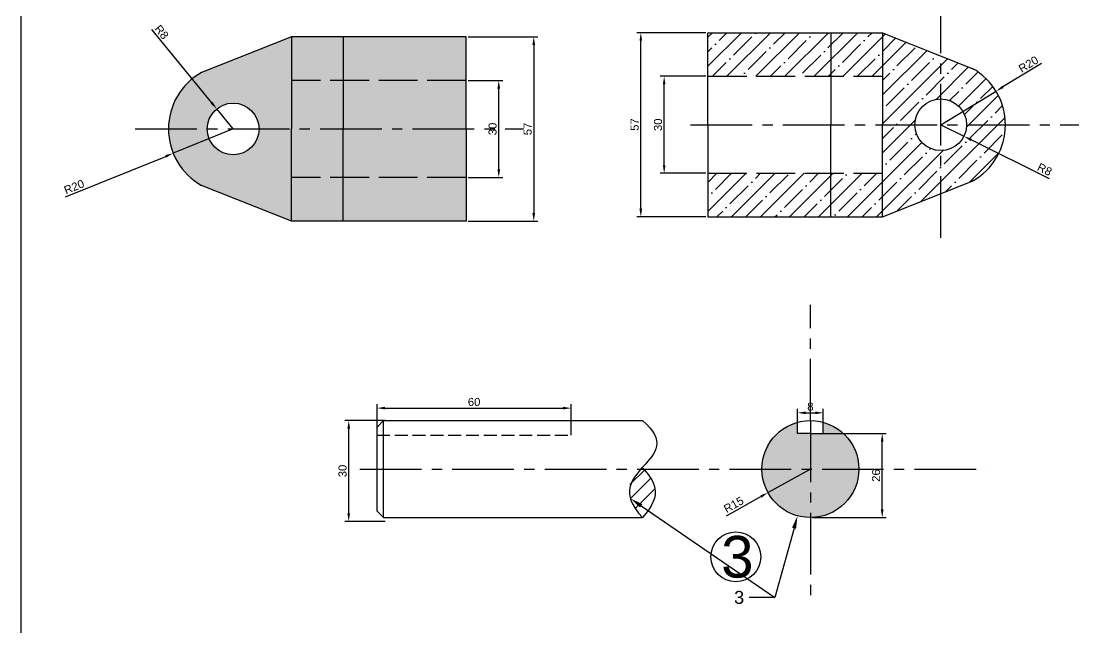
# Model space of a CAD drawing. Header units: millimetres. Extents: x 20 to 1282, y 516 to 1131.
# Drawn here: x 20 to 348.8, y 750 to 937.7 of the extents above; entities that cross this region are included whole.
import ezdxf
from ezdxf import colors
from ezdxf.entities.mleader import LeaderData, LeaderLine
from ezdxf.math import Vec2, Vec3

# ---------------------------------------------------------------- set-up
doc = ezdxf.new("R2010")
doc.units = ezdxf.units.MM
for name, pattern in [('ACAD_ISO02W100', [15, 12, -3]), ('CENTER2', [28.575, 19.05, -3.175, 3.175, -3.175]), ('JIS_02_4.0', [5.5, 4, -1.5])]:
    doc.linetypes.add(name, pattern=pattern)
doc.layers.get('Defpoints').update_dxf_attribs({"color": 6})
doc.layers.add('Layer1', color=50, linetype='Continuous')
doc.styles.get("Standard").update_dxf_attribs({"font": 'arial.ttf'})
doc.dimstyles.new('ISO-25', dxfattribs={"dimtxt": 2.5, "dimasz": 2.5, "dimexe": 1.25, "dimexo": 0.625, "dimtad": 1, "dimtxsty": 'Standard', "dimcen": 2.5, "dimadec": 0, "dimazin": 0, "dimtfac": 1, "dimtmove": 0, "dimatfit": 3, "dimfxl": 1, "dimarcsym": 0})

# ---------------------------------------------------------------- blocks, each defined once
blk = doc.blocks.new('*D9')
at = {"color": 0, "linetype": 'ByBlock', "lineweight": -2, "transparency": 16777216}
for p, q in [((231.65, 934.15), (210.3, 934.15)), ((211.55, 879.65), (211.55, 931.65)), ((231.65, 877.15), (210.3, 877.15))]:
    blk.add_line(p, q, dxfattribs=at)
at = {"color": 0, "linetype": 'ByBlock', "transparency": 16777216}
for points in [[(211.13, 931.65), (211.96, 931.65), (211.55, 934.15)], [(211.13, 879.65), (211.96, 879.65), (211.55, 877.15)]]:
    blk.add_solid(points, dxfattribs=at)
at = {"layer": 'Defpoints', "color": 0, "linetype": 'ByBlock', "transparency": 16777216}
for p in [(211.55, 934.15), (232.28, 934.15), (232.28, 877.15)]:
    blk.add_point(p, dxfattribs=at)
at = {"color": 0, "linetype": 'ByBlock', "transparency": 16777216, "insert": (209.65, 905.72), "char_height": 2.5, "attachment_point": 5, "rotation": 90}
blk.add_mtext('57', dxfattribs=at)
blk = doc.blocks.new('*D10')
at = {"color": 0, "linetype": 'ByBlock', "lineweight": -2, "transparency": 16777216}
for p, q in [((231.65, 920.65), (217.52, 920.65)), ((218.77, 893.15), (218.77, 918.15)), ((231.65, 890.65), (217.52, 890.65))]:
    blk.add_line(p, q, dxfattribs=at)
at = {"color": 0, "linetype": 'ByBlock', "transparency": 16777216}
for points in [[(218.36, 918.15), (219.19, 918.15), (218.77, 920.65)], [(218.36, 893.15), (219.19, 893.15), (218.77, 890.65)]]:
    blk.add_solid(points, dxfattribs=at)
at = {"layer": 'Defpoints', "color": 0, "linetype": 'ByBlock', "transparency": 16777216}
for p in [(218.77, 920.65), (232.28, 920.65), (232.28, 890.65)]:
    blk.add_point(p, dxfattribs=at)
at = {"color": 0, "linetype": 'ByBlock', "transparency": 16777216, "insert": (216.87, 905.65), "char_height": 2.5, "attachment_point": 5, "rotation": 90}
blk.add_mtext('30', dxfattribs=at)
blk = doc.blocks.new('*D11')
at = {"color": 0, "linetype": 'ByBlock', "lineweight": -2, "transparency": 16777216}
for p, q in [((304.28, 905.65), (311.44, 902.09)), ((337.91, 888.96), (313.68, 900.98))]:
    blk.add_line(p, q, dxfattribs=at)
at = {"color": 0, "linetype": 'ByBlock', "transparency": 16777216}
blk.add_solid([(313.87, 901.35), (313.5, 900.61), (311.44, 902.09)], dxfattribs=at)
at = {"layer": 'Defpoints', "color": 0, "linetype": 'ByBlock', "transparency": 16777216}
for p in [(304.28, 905.65), (311.44, 902.09)]:
    blk.add_point(p, dxfattribs=at)
at = {"color": 0, "linetype": 'ByBlock', "transparency": 16777216, "insert": (336.39, 891.83), "char_height": 2.5, "attachment_point": 5, "rotation": 333.6031}
blk.add_mtext('R8', dxfattribs=at)
blk = doc.blocks.new('*D12')
at = {"color": 0, "linetype": 'ByBlock', "lineweight": -2, "transparency": 16777216}
for p, q in [((335.45, 924.63), (323.5, 917.35)), ((304.28, 905.65), (321.36, 916.05))]:
    blk.add_line(p, q, dxfattribs=at)
at = {"color": 0, "linetype": 'ByBlock', "transparency": 16777216}
blk.add_solid([(323.28, 917.71), (323.71, 917), (321.36, 916.05)], dxfattribs=at)
at = {"layer": 'Defpoints', "color": 0, "linetype": 'ByBlock', "transparency": 16777216}
for p in [(321.36, 916.05), (304.28, 905.65)]:
    blk.add_point(p, dxfattribs=at)
at = {"color": 0, "linetype": 'ByBlock', "transparency": 16777216, "insert": (331.38, 924.38), "char_height": 2.5, "attachment_point": 5, "rotation": 31.3378}
blk.add_mtext('R20', dxfattribs=at)
blk = doc.blocks.new('*D13')
at = {"color": 0, "linetype": 'ByBlock', "lineweight": -2, "transparency": 16777216}
for p, q in [((263.97, 799.14), (250.87, 791.85)), ((238.02, 784.69), (248.68, 790.63))]:
    blk.add_line(p, q, dxfattribs=at)
at = {"color": 0, "linetype": 'ByBlock', "transparency": 16777216}
blk.add_solid([(248.48, 790.99), (248.89, 790.27), (250.87, 791.85)], dxfattribs=at)
at = {"layer": 'Defpoints', "color": 0, "linetype": 'ByBlock', "transparency": 16777216}
for p in [(263.97, 799.14), (250.87, 791.85)]:
    blk.add_point(p, dxfattribs=at)
at = {"color": 0, "linetype": 'ByBlock', "transparency": 16777216, "insert": (240.26, 788.12), "char_height": 2.5, "attachment_point": 5, "rotation": 29.1068}
blk.add_mtext('R15', dxfattribs=at)
blk = doc.blocks.new('*D17')
at = {"color": 0, "linetype": 'ByBlock', "lineweight": -2, "transparency": 16777216}
for p, q in [((130.01, 810.3), (130.01, 819.24)), ((190.01, 810.3), (190.01, 819.24)), ((132.51, 817.99), (187.51, 817.99))]:
    blk.add_line(p, q, dxfattribs=at)
at = {"color": 0, "linetype": 'ByBlock', "transparency": 16777216}
for points in [[(132.51, 818.41), (132.51, 817.58), (130.01, 817.99)], [(187.51, 818.41), (187.51, 817.58), (190.01, 817.99)]]:
    blk.add_solid(points, dxfattribs=at)
at = {"layer": 'Defpoints', "color": 0, "linetype": 'ByBlock', "transparency": 16777216}
for p in [(190.01, 817.99), (130.01, 809.67), (190.01, 809.67)]:
    blk.add_point(p, dxfattribs=at)
at = {"color": 0, "linetype": 'ByBlock', "transparency": 16777216, "insert": (160.01, 819.89), "char_height": 2.5, "attachment_point": 5}
blk.add_mtext('60', dxfattribs=at)
blk = doc.blocks.new('*D18')
at = {"color": 0, "linetype": 'ByBlock', "lineweight": -2, "transparency": 16777216}
for p, q in [((132.56, 814.14), (120, 814.14)), ((121.25, 785.46), (121.25, 811.64)), ((132.56, 782.96), (120, 782.96))]:
    blk.add_line(p, q, dxfattribs=at)
at = {"color": 0, "linetype": 'ByBlock', "transparency": 16777216}
for points in [[(120.84, 811.64), (121.67, 811.64), (121.25, 814.14)], [(120.84, 785.46), (121.67, 785.46), (121.25, 782.96)]]:
    blk.add_solid(points, dxfattribs=at)
at = {"layer": 'Defpoints', "color": 0, "linetype": 'ByBlock', "transparency": 16777216}
for p in [(121.25, 814.14), (133.19, 814.14), (133.19, 782.96, -26.58)]:
    blk.add_point(p, dxfattribs=at)
at = {"color": 0, "linetype": 'ByBlock', "transparency": 16777216, "insert": (119.35, 798.55), "char_height": 2.5, "attachment_point": 5, "rotation": 90}
blk.add_mtext('30', dxfattribs=at)
blk = doc.blocks.new('*D19')
at = {"color": 0, "linetype": 'ByBlock', "lineweight": -2, "transparency": 16777216}
for p, q in [((259.98, 813.71), (259.98, 817.79)), ((262.48, 816.54), (265.47, 816.54)), ((267.97, 813.45), (267.97, 817.79))]:
    blk.add_line(p, q, dxfattribs=at)
at = {"color": 0, "linetype": 'ByBlock', "transparency": 16777216}
for points in [[(262.48, 816.95), (262.48, 816.12), (259.98, 816.54)], [(265.47, 816.95), (265.47, 816.12), (267.97, 816.54)]]:
    blk.add_solid(points, dxfattribs=at)
at = {"layer": 'Defpoints', "color": 0, "linetype": 'ByBlock', "transparency": 16777216}
for p in [(267.97, 816.54), (259.98, 813.09), (267.97, 812.82)]:
    blk.add_point(p, dxfattribs=at)
at = {"color": 0, "linetype": 'ByBlock', "transparency": 16777216, "insert": (263.97, 818.44), "char_height": 2.5, "attachment_point": 5}
blk.add_mtext('8', dxfattribs=at)
blk = doc.blocks.new('*D20')
at = {"layer": 'Defpoints', "color": 0, "linetype": 'ByBlock', "lineweight": -2, "transparency": 16777216}
for p, q in [((264.6, 810.14), (287.43, 810.14)), ((286.18, 786.64), (286.18, 807.64)), ((264.6, 784.14), (287.43, 784.14))]:
    blk.add_line(p, q, dxfattribs=at)
at = {"layer": 'Defpoints', "color": 0, "linetype": 'ByBlock', "transparency": 16777216}
for p in [(263.97, 810.14), (286.18, 810.14), (263.97, 784.14)]:
    blk.add_point(p, dxfattribs=at)
for points in [[(285.76, 807.64), (286.59, 807.64), (286.18, 810.14)], [(285.76, 786.64), (286.59, 786.64), (286.18, 784.14)]]:
    blk.add_solid(points, dxfattribs=at)
at = {"layer": 'Defpoints', "color": 0, "linetype": 'ByBlock', "transparency": 16777216, "insert": (284.28, 797.14), "char_height": 2.5, "attachment_point": 5, "rotation": 90}
blk.add_mtext('26', dxfattribs=at)
blk = doc.blocks.new('*D36')
at = {"color": 0, "lineweight": -2, "transparency": 16777216}
for p, q in [((158.15, 932.86), (179.7, 932.86)), ((178.45, 930.36), (178.45, 878.36)), ((158.15, 875.86), (179.7, 875.86))]:
    blk.add_line(p, q, dxfattribs=at)
at = {"color": 0, "transparency": 16777216}
for points in [[(178.03, 930.36), (178.87, 930.36), (178.45, 932.86)], [(178.03, 878.36), (178.87, 878.36), (178.45, 875.86)]]:
    blk.add_solid(points, dxfattribs=at)
at = {"layer": 'Defpoints', "color": 0, "transparency": 16777216}
for p in [(157.52, 932.86), (157.52, 875.86), (178.45, 875.86)]:
    blk.add_point(p, dxfattribs=at)
at = {"color": 0, "transparency": 16777216, "insert": (176.55, 904.36), "char_height": 2.5, "attachment_point": 5, "rotation": 90}
blk.add_mtext('57', dxfattribs=at)
blk = doc.blocks.new('*D37')
at = {"color": 0, "lineweight": -2, "transparency": 16777216}
for p, q in [((158.15, 919.36), (168.88, 919.36)), ((167.63, 891.86), (167.63, 916.86)), ((158.15, 889.36), (168.88, 889.36))]:
    blk.add_line(p, q, dxfattribs=at)
at = {"color": 0, "transparency": 16777216}
for points in [[(167.22, 916.86), (168.05, 916.86), (167.63, 919.36)], [(167.22, 891.86), (168.05, 891.86), (167.63, 889.36)]]:
    blk.add_solid(points, dxfattribs=at)
at = {"layer": 'Defpoints', "color": 0, "transparency": 16777216}
for p in [(157.52, 919.36), (167.63, 919.36), (157.52, 889.36)]:
    blk.add_point(p, dxfattribs=at)
at = {"color": 0, "transparency": 16777216, "insert": (165.73, 904.36), "char_height": 2.5, "attachment_point": 5, "rotation": 90}
blk.add_mtext('30', dxfattribs=at)
blk = doc.blocks.new('*D38')
at = {"color": 0, "lineweight": -2, "transparency": 16777216}
for p, q in [((60.26, 935.17), (78.86, 912.48)), ((85.52, 904.36), (80.45, 910.54))]:
    blk.add_line(p, q, dxfattribs=at)
at = {"color": 0, "transparency": 16777216}
blk.add_solid([(79.19, 912.74), (78.54, 912.21), (80.45, 910.54)], dxfattribs=at)
at = {"layer": 'Defpoints', "color": 0, "transparency": 16777216}
for p in [(80.45, 910.54), (85.52, 904.36)]:
    blk.add_point(p, dxfattribs=at)
at = {"color": 0, "transparency": 16777216, "insert": (63.41, 934.33), "char_height": 2.5, "attachment_point": 5, "rotation": 309.3461}
blk.add_mtext('R8', dxfattribs=at)
blk = doc.blocks.new('*D39')
at = {"color": 0, "lineweight": -2, "transparency": 16777216}
for p, q in [((85.52, 904.36), (66.99, 896.83)), ((33.72, 883.33), (64.67, 895.89))]:
    blk.add_line(p, q, dxfattribs=at)
at = {"color": 0, "transparency": 16777216}
blk.add_solid([(64.52, 896.28), (64.83, 895.51), (66.99, 896.83)], dxfattribs=at)
at = {"layer": 'Defpoints', "color": 0, "transparency": 16777216}
for p in [(85.52, 904.36), (66.99, 896.83)]:
    blk.add_point(p, dxfattribs=at)
at = {"color": 0, "transparency": 16777216, "insert": (36.35, 886.44), "char_height": 2.5, "attachment_point": 5, "rotation": 22.0971}
blk.add_mtext('R20', dxfattribs=at)

msp = doc.modelspace()

# ---------------------------------------------------------------- hatches: boundary and pattern name
h = msp.add_hatch(color=5)
h.set_gradient(color1=(0, 0, 255), color2=(0, 0, 255), centered=1)
h.paths.add_polyline_path([(79.7, 1034.955), (69.7, 1034.955), (69.7, 1020.955), (79.7, 1020.955)])
h.paths.add_polyline_path([(121.7, 1034.955), (105.7, 1034.955), (95.7, 1034.955), (95.7, 1020.955), (105.7, 1020.955), (105.7, 1007.955), (159.7, 1007.955), (159.7, 1021.455), (121.7, 1021.455)])
h.paths.add_polyline_path([(159.7, 977.955), (105.7, 977.955), (105.7, 964.955), (95.7, 964.955), (95.7, 950.955), (105.7, 950.955), (121.7, 950.955), (121.7, 964.455), (159.7, 964.455)])
h.paths.add_polyline_path([(79.7, 964.955), (69.7, 964.955), (69.7, 950.955), (79.7, 950.955)])
h.paths.add_polyline_path([(103.521, 932.855), (75.762, 921.813, 0.2716675), (65.521, 904.355), (77.521, 904.355, -1), (93.521, 904.355), (103.521, 904.355)])
h.paths.add_polyline_path([(103.521, 904.355), (93.521, 904.355, -1), (77.521, 904.355), (65.521, 904.355, 0.2716675), (75.762, 886.898), (103.521, 875.855)])
h.paths.add_polyline_path([(119.521, 932.855), (103.521, 932.855), (103.521, 919.355), (119.521, 919.355)])
h.paths.add_polyline_path([(157.521, 932.855), (119.521, 932.855), (119.521, 919.355), (157.521, 919.355)])
h.paths.add_polyline_path([(119.521, 889.355), (103.521, 889.355), (103.521, 875.855), (119.521, 875.855)])
h.paths.add_polyline_path([(157.521, 889.355), (119.521, 889.355), (119.521, 875.855), (157.521, 875.855)])
h.paths.add_polyline_path([(119.521, 904.355), (103.521, 904.355), (103.521, 889.355), (119.521, 889.355)])
h.paths.add_polyline_path([(119.521, 919.355), (103.521, 919.355), (103.521, 904.355), (119.521, 904.355)])
h.paths.add_polyline_path([(157.521, 919.355), (119.521, 919.355), (119.521, 904.355), (157.521, 904.355)])
h.paths.add_polyline_path([(157.521, 904.355), (119.521, 904.355), (119.521, 889.355), (157.521, 889.355)])
h.paths.add_polyline_path([(820.801, 984.1), (782.801, 984.1), (782.801, 970.6), (820.801, 970.6)])
h.paths.add_polyline_path([(820.801, 999.234), (782.801, 999.138), (782.801, 984.1), (820.801, 984.1)])
h.paths.add_polyline_path([(820.801, 1012.1), (782.801, 1012.1), (782.801, 999.138), (820.801, 999.234)])
h.paths.add_polyline_path([(820.801, 1027.6), (782.801, 1027.6), (782.801, 1014.1), (820.801, 1014.1)])
h.paths.add_polyline_path([(782.801, 1027.6), (766.801, 1027.6), (766.801, 1014.1), (782.801, 1014.1)])
h.paths.add_polyline_path([(782.801, 1012.1), (766.801, 1012.1), (766.801, 999.098), (782.801, 999.138)])
h.paths.add_polyline_path([(782.801, 999.138), (766.801, 999.098), (766.801, 984.1), (782.801, 984.1)])
h.paths.add_polyline_path([(782.801, 984.1), (766.801, 984.1), (766.801, 970.6), (782.801, 970.6)])
h.paths.add_polyline_path([(766.801, 984.1), (754.369, 984.1, -0.0751), (749.69, 983.125, 0.3980255), (747.801, 981.128), (747.801, 978.159), (766.801, 970.6)])
h.paths.add_polyline_path([(766.801, 999.098), (764.801, 999.093, -0.3134228), (754.369, 984.1), (766.801, 984.1)])
h.paths.add_polyline_path([(749.69, 983.125, -0.1031145), (743.233, 984.1), (737.801, 984.1), (737.801, 982.397, 0.0181594), (739.042, 981.643), (747.801, 978.159), (747.801, 981.128, -0.3980255)])
h.paths.add_polyline_path([(754.369, 984.1), (743.233, 984.1, 0.1796053)])
h.paths.add_polyline_path([(737.714, 984.1), (735.572, 984.1, 0.0338123), (737.714, 982.454)])
h.paths.add_polyline_path([(737.714, 987.564, -0.2040914), (732.801, 999.1, -0.2040914), (737.714, 1010.637), (737.714, 1015.747, 0.1679785), (729.801, 1005.345), (729.801, 992.855, 0.1334085), (735.572, 984.1), (737.714, 984.1)])
h.paths.add_polyline_path([(737.801, 987.481), (737.801, 984.1), (743.233, 984.1, -0.1009962)], flags=17)
h.paths.add_polyline_path([(764.801, 999.093, 0.6585005), (737.801, 1010.719), (737.801, 987.481, 0.1009962), (743.233, 984.1), (754.369, 984.1, 0.3134228)])
h.paths.add_polyline_path([(740.801, 999.1, -1), (756.801, 999.1, -1)], flags=16)
h.paths.add_polyline_path([(737.714, 1010.637, 0.2040914), (732.801, 999.1, 0.2040914), (737.714, 987.564)], flags=17)
h.paths.add_polyline_path([(729.801, 1005.345, 0.0795573), (728.801, 999.1), (729.801, 999.1)])
h.paths.add_polyline_path([(729.801, 999.004), (728.801, 999.002, 0.0783177), (729.801, 992.855)])
h.paths.add_polyline_path([(743.233, 1014.1), (737.801, 1014.1), (737.801, 1012.1), (739.473, 1012.1, -0.0668361)], flags=17)
h.paths.add_polyline_path([(739.473, 1012.1), (737.801, 1012.1), (737.801, 1010.719, -0.0339311)], flags=17)
h.paths.add_polyline_path([(747.801, 1017.073), (747.801, 1020.042), (739.042, 1016.558, 0.0181594), (737.801, 1015.804), (737.801, 1014.1), (743.233, 1014.1, -0.1031145), (749.69, 1015.076, -0.3980255)])
h.paths.add_polyline_path([(766.801, 1027.6), (747.801, 1020.042), (747.801, 1017.073, 0.3980255), (749.69, 1015.076, -0.0751), (754.369, 1014.1), (766.801, 1014.1)])
h.paths.add_polyline_path([(766.801, 1014.1), (754.369, 1014.1, -0.0668361), (758.128, 1012.1), (766.801, 1012.1)])
h.paths.add_polyline_path([(766.801, 1012.1), (758.128, 1012.1, -0.2416526), (764.801, 999.1), (766.801, 999.1)])
h.paths.add_polyline_path([(782.801, 1014.1), (766.801, 1014.1), (766.801, 1012.1), (782.801, 1012.1)])
h.paths.add_polyline_path([(820.801, 1014.1), (782.801, 1014.1), (782.801, 1012.1), (820.801, 1012.1)])
h.paths.add_polyline_path([(721.801, 898.46), (717.301, 898.46), (711.801, 898.46), (711.801, 884.46), (721.801, 884.46)])
h.paths.add_polyline_path([(763.801, 898.46), (747.801, 898.46), (737.801, 898.46), (737.801, 884.46), (747.801, 884.46), (747.801, 871.46), (762.992, 871.46), (763.801, 872.269), (763.801, 884.96)])
h.paths.add_polyline_path([(763.801, 869.46), (747.801, 869.46), (747.801, 856.46), (763.801, 856.46)])
h.paths.add_polyline_path([(763.801, 871.46), (747.801, 871.46), (747.801, 869.46), (763.801, 869.46)])
h.paths.add_polyline_path([(763.801, 856.46), (747.801, 856.46), (747.801, 841.46), (763.801, 841.46)])
h.paths.add_polyline_path([(763.801, 841.46), (747.801, 841.46), (747.801, 828.46), (737.801, 828.46), (737.801, 814.46), (742.301, 814.46), (747.801, 814.46), (763.801, 814.46), (763.801, 827.96)])
h.paths.add_polyline_path([(721.801, 828.46), (711.801, 828.46), (711.801, 814.46), (721.801, 814.46)])
h.paths.add_polyline_path([(801.801, 841.46), (763.801, 841.46), (763.801, 827.96), (801.801, 827.96)])
h.paths.add_polyline_path([(801.801, 884.96), (763.801, 884.96), (763.801, 872.269), (763.801, 871.46), (801.801, 871.46)])
h.paths.add_polyline_path([(801.801, 856.46), (763.801, 856.46), (763.801, 841.46), (801.801, 841.46)])
h.paths.add_polyline_path([(801.801, 869.46), (763.801, 869.46), (763.801, 856.46), (801.801, 856.46)])
h.paths.add_polyline_path([(801.801, 871.46), (763.801, 871.46), (763.801, 869.46), (801.801, 869.46)])
h.paths.add_polyline_path([(763.801, 872.269), (762.992, 871.46), (763.801, 871.46)], flags=17)
h.paths.add_polyline_path([(159.7, 1005.955), (105.7, 1005.955), (105.7, 992.955), (159.7, 992.955)])
h.paths.add_polyline_path([(159.7, 992.955), (105.7, 992.955), (105.7, 977.955), (159.7, 977.955)])
h.paths.add_polyline_path([(159.7, 1007.955), (105.7, 1007.955), (105.7, 1005.955), (159.7, 1005.955)])
at = {"true_color": 0xf26722}
h = msp.add_hatch(dxfattribs=at)
h.set_pattern_fill('ANSI35', color=30)
h.paths.add_polyline_path([(270.278, 934.149), (232.278, 934.149), (232.278, 920.649), (270.278, 920.649)])
h.paths.add_polyline_path([(286.278, 934.149), (270.278, 934.149), (270.278, 920.649), (286.278, 920.649)])
h.paths.add_polyline_path([(270.278, 890.649), (232.278, 890.649), (232.278, 877.149), (270.278, 877.149)])
h.paths.add_polyline_path([(286.278, 890.649), (270.278, 890.649), (270.278, 877.149), (286.278, 877.149)])
h.paths.add_polyline_path([(304.278, 926.989), (286.278, 934.149), (286.278, 920.649), (286.278, 905.649), (296.278, 905.649, -0.4142136), (304.278, 913.649)])
h.paths.add_polyline_path([(314.037, 923.107), (304.278, 926.989), (304.278, 913.649, -0.4142136), (312.278, 905.649), (324.278, 905.649, 0.2716675)])
h.paths.add_polyline_path([(324.278, 905.649), (312.278, 905.649, -0.4142136), (304.278, 897.649), (304.278, 884.31), (314.037, 888.192, 0.2716675)])
h.paths.add_polyline_path([(304.278, 897.649, -0.4142136), (296.278, 905.649), (286.278, 905.649), (286.278, 877.149), (304.278, 884.31)])
h.paths.add_polyline_path([(676.801, 884.96), (638.801, 884.96), (638.801, 871.46), (676.801, 871.46)])
h.paths.add_polyline_path([(692.801, 884.96), (676.801, 884.96), (676.801, 871.46), (692.801, 871.46)])
h.paths.add_polyline_path([(711.801, 877.402), (692.801, 884.96), (692.801, 871.46), (705.233, 871.46, -0.0751), (709.912, 872.436, 0.3980255), (711.801, 874.432)])
h.paths.add_polyline_path([(701.473, 869.46), (692.801, 869.46), (692.801, 856.46), (694.801, 856.46, -0.2416526)])
h.paths.add_polyline_path([(711.801, 877.402), (711.801, 874.432, -0.3980255), (709.912, 872.436, -0.1031145), (716.369, 871.46), (721.801, 871.46), (721.801, 873.164, 0.0181594), (720.56, 873.918)])
h.paths.add_polyline_path([(676.801, 841.46), (638.801, 841.46), (638.801, 827.96), (676.801, 827.96)])
h.paths.add_polyline_path([(692.801, 841.46), (676.801, 841.46), (676.801, 827.96), (692.801, 827.96)])
h.paths.add_polyline_path([(711.801, 838.488, 0.3980255), (709.912, 840.485, -0.0751), (705.233, 841.46), (692.801, 841.46), (692.801, 827.96), (711.801, 835.519)])
h.paths.add_polyline_path([(694.801, 856.46), (692.801, 856.46), (692.801, 841.46), (705.233, 841.46, -0.3135529)])
h.paths.add_polyline_path([(721.801, 841.46), (716.369, 841.46, -0.1031145), (709.912, 840.485, -0.3980255), (711.801, 838.488), (711.801, 835.519), (720.56, 839.003, 0.0181594), (721.801, 839.757)])
h.paths.add_polyline_path([(729.801, 850.215), (729.801, 856.46), (726.801, 856.46, -0.2060321), (721.801, 844.841), (721.801, 841.46), (724.029, 841.46, 0.1334085)])
h.paths.add_polyline_path([(725.999, 869.46), (721.801, 869.46), (721.801, 868.079, -0.2060321), (726.801, 856.46), (729.801, 856.46), (729.801, 862.705, 0.0978162)])
h.paths.add_polyline_path([(718.801, 856.46), (721.801, 856.46), (721.801, 868.079, 0.0339311), (720.128, 869.46), (701.473, 869.46, 0.2416526), (694.801, 856.46), (702.801, 856.46, -1)])
h.paths.add_polyline_path([(702.801, 856.46), (694.801, 856.46, 0.3135529), (705.233, 841.46), (716.369, 841.46, 0.1009962), (721.801, 844.841), (721.801, 856.46), (718.801, 856.46, -1)])
h.paths.add_polyline_path([(726.801, 856.46), (721.801, 856.46), (721.801, 844.841, 0.2060321)], flags=17)
h.paths.add_polyline_path([(721.801, 868.079), (721.801, 856.46), (726.801, 856.46, 0.2060321)], flags=17)
h = msp.add_hatch(color=256)
h.set_gradient(color1=(255, 0, 255), color2=(255, 0, 255), name='CYLINDER')
h.paths.add_polyline_path([(263.974, 799.143), (248.974, 799.143, 0.4142136), (263.974, 784.143)])
h.paths.add_polyline_path([(278.974, 799.143), (263.974, 799.143), (263.974, 784.143, 0.4142136)])
h.paths.add_polyline_path([(267.969, 813.601), (267.974, 810.143), (263.974, 810.143), (263.974, 799.143), (278.974, 799.143, 0.3372961)])
h.paths.add_polyline_path([(263.974, 810.143), (259.974, 810.143), (259.98, 813.601, 0.3372961), (248.974, 799.143), (263.974, 799.143)])
h.paths.add_polyline_path([(1032.1, 869.149, 0.073379), (1028.095, 870.919), (1028.1, 867.46), (1024.1, 867.46), (1020.1, 867.46), (1020.106, 870.919, 0.073379), (1016.1, 869.149), (1016.1, 864.46), (1032.1, 864.46)])
h.paths.add_polyline_path([(1032.1, 869.149), (1032.1, 864.46), (1036.789, 864.46, 0.1118945)])
h.paths.add_polyline_path([(1036.789, 864.46), (1032.1, 864.46), (1032.1, 856.46), (1039.1, 856.46, 0.1415686)])
h.paths.add_polyline_path([(1039.1, 856.46), (1032.1, 856.46), (1032.1, 848.46), (1036.789, 848.46, 0.1415686)])
h.paths.add_polyline_path([(1032.1, 856.46), (1024.1, 856.46), (1016.1, 856.46), (1016.1, 848.46), (1032.1, 848.46)])
h.paths.add_polyline_path([(1032.1, 848.46), (1016.1, 848.46), (1016.1, 843.772, 0.2889278), (1032.1, 843.772)])
h.paths.add_polyline_path([(1036.789, 848.46), (1032.1, 848.46), (1032.1, 843.772, 0.1118945)])
h.paths.add_polyline_path([(1016.1, 848.46), (1011.412, 848.46, 0.1118945), (1016.1, 843.772)])
h.paths.add_polyline_path([(1016.1, 856.46), (1009.1, 856.46, 0.1415686), (1011.412, 848.46), (1016.1, 848.46)])
h.paths.add_polyline_path([(1016.1, 864.46), (1011.412, 864.46, 0.1415686), (1009.1, 856.46), (1016.1, 856.46)])
h.paths.add_polyline_path([(1016.1, 869.149, 0.1118945), (1011.412, 864.46), (1016.1, 864.46)])
h.paths.add_polyline_path([(1032.1, 864.46), (1016.1, 864.46), (1016.1, 856.46), (1024.1, 856.46), (1032.1, 856.46)])

# ---------------------------------------------------------------- linework, layer by layer
at = {"color": 80, "linetype": 'CENTER2'}
for p, q in [((304.278, 870.656), (304.278, 1065.963)), ((55.264, 904.355), (175.264, 904.355)), ((226.921, 905.649), (346.921, 905.649)), ((124.695, 799.143), (318.372, 799.143))]:
    msp.add_line(p, q, dxfattribs=at)
at = {"linetype": 'ACAD_ISO02W100'}
for p, q in [((232.278, 920.649), (286.278, 920.649)), ((157.521, 919.355), (103.521, 919.355)), ((157.521, 889.355), (103.521, 889.355)), ((232.278, 890.649), (286.278, 890.649))]:
    msp.add_line(p, q, dxfattribs=at)
at = {"color": 3, "linetype": 'CENTER2'}
for q in [(263.974, 849.994), (263.974, 759.301)]:
    msp.add_line((263.974, 814.143), q, dxfattribs=at)
for p, q in [((132.007, 814.143), (212.007, 814.143)), ((132.007, 784.143), (212.007, 784.143))]:
    msp.add_line(p, q)
at = {"linetype": 'JIS_02_4.0'}
for p, q in [((190.007, 809.673), (190.007, 814.143)), ((130.007, 809.673), (190.007, 809.673)), ((130.007, 802.143), (130.047, 802.143))]:
    msp.add_line(p, q, dxfattribs=at)
at = {"color": 7, "linetype": 'Continuous', "true_color": 0xffffff}
for p, q in [((208.203, 794.324), (212.827, 798.948)), ((208.386, 790.016), (214.787, 796.417)), ((209.833, 786.973), (216.028, 793.169))]:
    msp.add_line(p, q, dxfattribs=at)
at = {"color": 4}
msp.add_lwpolyline([(20.017, 1129.777), (575.304, 1129.777), (575.304, 516.373), (20.017, 516.373)], close=True, dxfattribs=at)
msp.add_circle((240.898, 771.977), 7.705, dxfattribs=at)
at = {"layer": 'Defpoints', "linetype": 'ByBlock'}
for p, q in [((132.047, 814.143), (130.047, 812.143, 45)), ((130.047, 786.103, -0.827), (130.047, 812.143)), ((132.047, 784.103, -0.891), (132.047, 814.143, 0.064)), ((132.047, 814.143), (212.047, 814.143)), ((132.047, 784.103, -0.891), (130.047, 786.103, 44.109)), ((132.047, 784.143), (212.047, 784.143))]:
    msp.add_line(p, q, dxfattribs=at)
at = {"layer": 'Defpoints', "linetype": 'CENTER2'}
for p, q in [((259.974, 810.143), (259.98, 813.601)), ((267.974, 810.143), (267.969, 813.601)), ((263.974, 810.143), (259.974, 810.143)), ((263.974, 810.143), (267.974, 810.143))]:
    msp.add_line(p, q, dxfattribs=at)
at = {"layer": 'Defpoints', "linetype": 'JIS_02_4.0'}
msp.add_line((132.007, 784.143), (190.007, 784.143), dxfattribs=at)
at = {"layer": 'Defpoints'}
msp.add_circle((263.974, 799.143), 15, dxfattribs=at)
at = {"layer": 'Defpoints', "linetype": 'ByBlock'}
for points in [[(212.047, 814.143), (227.11, 801.535), (197.903, 799.143), (212.047, 784.143)], [(212.007, 799.612), (215.544, 795.7), (218.833, 791.414), (212.047, 784.143)]]:
    msp.add_open_spline(points, degree=3, dxfattribs=at)
at = {"layer": 'Layer1'}
for p, q in [((232.278, 905.649), (232.278, 934.149)), ((232.278, 934.149), (270.278, 934.149)), ((270.278, 934.149), (286.278, 934.149)), ((270.278, 934.149), (270.278, 905.649)), ((286.278, 934.149), (286.278, 905.649)), ((286.278, 934.149), (314.037, 923.107)), ((103.521, 932.855), (75.762, 921.813)), ((119.521, 932.855), (103.521, 932.855)), ((103.521, 932.855), (103.521, 904.355)), ((157.521, 932.855), (119.521, 932.855)), ((119.521, 932.855), (119.521, 904.355)), ((157.521, 904.355), (157.521, 932.855)), ((103.521, 875.855), (103.521, 904.355)), ((119.521, 875.855), (119.521, 904.355)), ((157.521, 904.355), (157.521, 875.855)), ((232.278, 905.649), (232.278, 877.149)), ((270.278, 877.149), (270.278, 905.649)), ((286.278, 877.149), (286.278, 905.649)), ((286.278, 877.149), (314.037, 888.192)), ((103.521, 875.855), (75.762, 886.898)), ((119.521, 875.855), (103.521, 875.855)), ((157.521, 875.855), (119.521, 875.855)), ((232.278, 877.149), (270.278, 877.149)), ((270.278, 877.149), (286.278, 877.149))]:
    msp.add_line(p, q, dxfattribs=at)
for centre in [(85.521, 904.355), (304.278, 905.649)]:
    msp.add_circle(centre, 8, dxfattribs=at)
for centre, start, end in [((85.521, 904.355), 119.20565, 240.79435), ((304.278, 905.649), 299.20565, 60.79435)]:
    msp.add_arc(centre, 20, start, end, dxfattribs=at)

# ---------------------------------------------------------------- texts
at = {"color": 4}
msp.add_text('3', height=12.894, dxfattribs=at).set_placement((236.386, 765.56))

# ---------------------------------------------------------------- dimensions: what is measured, and where the dimension line sits
at = {"color": 5}
for mpoint, picture, middle in [((80.449, 910.542), '*D38', (61.937, 933.122)), ((66.99, 896.832), '*D39', (37.066, 884.682))]:
    dim = msp.add_radius_dim(center=(85.521, 904.355), mpoint=mpoint, dimstyle='ISO-25', dxfattribs=at)
    dim.commit()
    dim.dimension.update_dxf_attribs({"geometry": picture, "text_midpoint": middle, "dimtype": 164})
at = {"color": 5, "linetype": 'ByBlock'}
dim = msp.add_linear_dim(base=(211.546, 934.149), p1=(232.278, 877.149), p2=(232.278, 934.149), angle=90, dimstyle='ISO-25', dxfattribs=at)
dim.commit()
dim.dimension.update_dxf_attribs({"geometry": '*D9', "text_midpoint": (211.546, 905.72), "dimtype": 160})
at = {"color": 5}
for base, p1, p2, picture, middle in [((178.451, 875.855), (157.521, 932.855), (157.521, 875.855), '*D36', (176.555, 904.355)), ((167.635, 919.355), (157.521, 889.355), (157.521, 919.355), '*D37', (165.733, 904.355))]:
    dim = msp.add_linear_dim(base=base, p1=p1, p2=p2, angle=90, dimstyle='ISO-25', dxfattribs=at)
    dim.commit()
    dim.dimension.update_dxf_attribs({"geometry": picture, "text_midpoint": middle})
at = {"color": 5, "linetype": 'ByBlock'}
for center, mpoint, picture, middle in [((304.278, 905.649), (321.36, 916.051), '*D12', (332.365, 922.752)), ((304.278, 905.649), (311.444, 902.093), '*D11', (335.545, 890.13)), ((263.974, 799.143), (250.869, 791.846), '*D13', (241.187, 786.456))]:
    dim = msp.add_radius_dim(center=center, mpoint=mpoint, dimstyle='ISO-25', dxfattribs=at)
    dim.commit()
    dim.dimension.update_dxf_attribs({"geometry": picture, "text_midpoint": middle, "dimtype": 164})
dim = msp.add_linear_dim(base=(218.772, 920.649), p1=(232.278, 890.649), p2=(232.278, 920.649), angle=90, dimstyle='ISO-25', dxfattribs=at)
dim.commit()
dim.dimension.update_dxf_attribs({"geometry": '*D10', "text_midpoint": (216.87, 905.649)})
dim = msp.add_linear_dim(base=(190.007, 817.993), p1=(130.007, 809.673), p2=(190.007, 809.673), dimstyle='ISO-25', dxfattribs=at)
dim.commit()
dim.dimension.update_dxf_attribs({"geometry": '*D17', "text_midpoint": (160.007, 819.894)})
dim = msp.add_linear_dim(base=(267.97, 816.538), p1=(259.979, 813.089), p2=(267.97, 812.824), text='8', dimstyle='ISO-25', dxfattribs=at)
dim.commit()
dim.dimension.update_dxf_attribs({"geometry": '*D19', "text_midpoint": (263.975, 818.439)})
dim = msp.add_linear_dim(base=(121.253, 814.143), p1=(133.188, 782.962, -26.577), p2=(133.188, 814.143), angle=90, text='30', dimstyle='ISO-25', dxfattribs=at)
dim.commit()
dim.dimension.update_dxf_attribs({"geometry": '*D18', "text_midpoint": (119.351, 798.552)})
at = {"layer": 'Defpoints', "color": 5, "linetype": 'ByBlock'}
dim = msp.add_linear_dim(base=(286.178, 810.143), p1=(263.974, 784.143), p2=(263.974, 810.143), angle=90, dimstyle='ISO-25', dxfattribs=at)
dim.commit()
dim.dimension.update_dxf_attribs({"geometry": '*D20', "text_midpoint": (284.276, 797.143)})

# ---------------------------------------------------------------- leaders
at = {"color": 4, "linetype": 'ByBlock'}
ml = msp.add_multileader_mtext('Standard', dxfattribs=at)
ml.set_content('3', color=4)
ml.set_leader_properties()
ml.build(insert=Vec2(0, 0))
ctx = ml.context
ctx.base_point, ctx.plane_origin = Vec3(238.388, 759.408), Vec3(208.386, 790.016)
notes = []
notes.append((ctx, [(1, (1, 1, 0), (253.007, 759.408), (-1, 0), 8, [(0, [(208.386, 790.016)], 0, []), (1, [(259.983, 784.683)], 0, [])])]))
ctx.mtext.insert, ctx.mtext.flow_direction = Vec3(240.388, 761.443), 5
for ctx, leaders in notes:
    for number, flags, end, landing, length, lines in leaders:
        leader = LeaderData()
        leader.index, (leader.has_last_leader_line, leader.has_dogleg_vector, leader.attachment_direction) = number, flags
        leader.last_leader_point, leader.dogleg_vector, leader.dogleg_length = Vec3(end), Vec3(landing), length
        for number, points, colour, breaks in lines:
            line = LeaderLine()
            line.index, line.vertices, line.color, line.breaks = number, Vec3.list(points), colors.encode_raw_color(colour), breaks
            leader.lines.append(line)
        ctx.leaders.append(leader)

doc.saveas('drawing.dxf')
